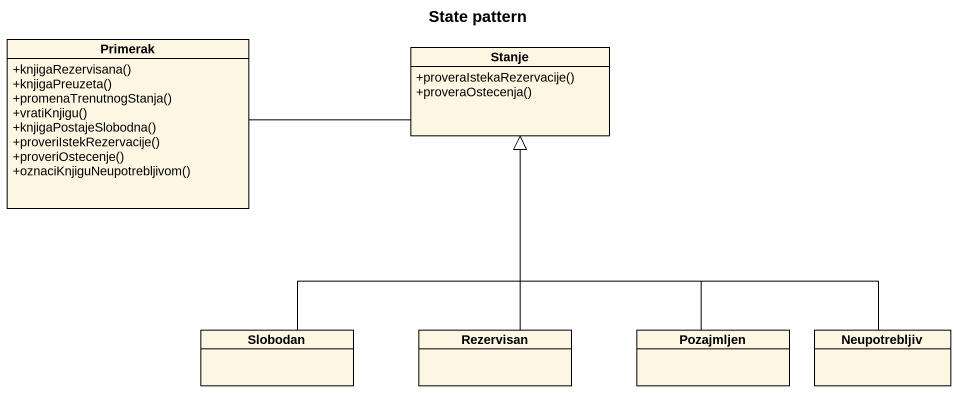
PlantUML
@startuml
title State pattern
hide circle
hide empty members
skinparam classAttributeIconSize 0
class Primerak {
  +knjigaRezervisana()
  +knjigaPreuzeta()
  +promenaTrenutnogStanja()
  +vratiKnjigu()
  +knjigaPostajeSlobodna()
  +proveriIstekRezervacije()
  +proveriOstecenje()
  +oznaciKnjiguNeupotrebljivom()
}
class Stanje {
  +proveraIstekaRezervacije()
  +proveraOstecenja()
}
class Slobodan
class Rezervisan
class Pozajmljen
class Neupotrebljiv
Primerak -right- Stanje
Slobodan -up-|> Stanje
Rezervisan -up-|> Stanje
Pozajmljen -up-|> Stanje
Neupotrebljiv -up-|> Stanje
@enduml
